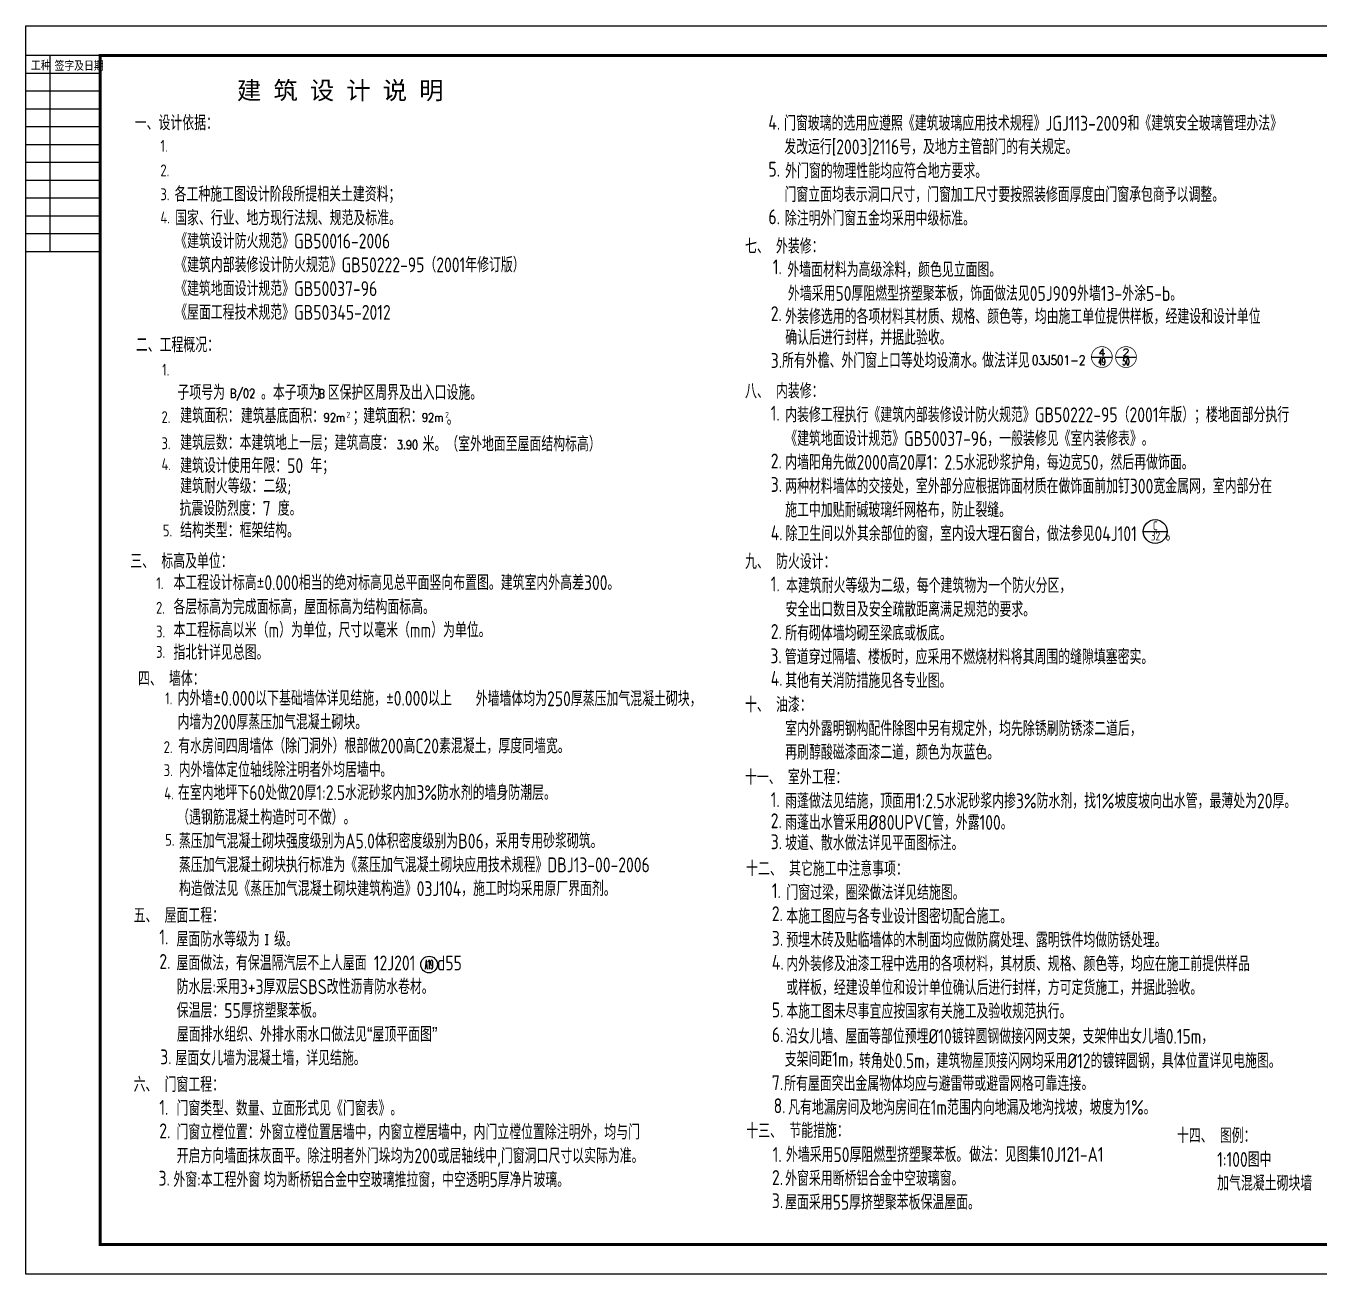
# Model space of a CAD drawing. Extents: x 575917 to 733065, y -270021 to -228021.
# Drawn here: x 575917 to 619447, y -270021 to -228021 of the extents above; entities that cross this region are included whole.
import ezdxf
from ezdxf.enums import TextEntityAlignment as Align

# ---------------------------------------------------------------- set-up
doc = ezdxf.new("R2010")
doc.units = 0
doc.header["$LTSCALE"] = 1000
doc.header["$MEASUREMENT"] = 0
doc.layers.get('0').update_dxf_attribs({"linetype": 'CONTINUOUS'})
for name, color, linetype in [('AXIS_TEXT', 3, 'CONTINUOUS'), ('LEVL', 3, 'CONTINUOUS'), ('PUB_DWGN', 7, 'CONTINUOUS'), ('PUB_TEXT', 7, 'CONTINUOUS'), ('PUB_TITLE', 4, 'CONTINUOUS')]:
    doc.layers.add(name, color=color, linetype=linetype)
doc.styles.add('-HZTXTSIMPLEX', font='SIMPLEX.shx', dxfattribs={"bigfont": 'HZTXT.shx'})
doc.styles.add('-宋体', font='SimSun.ttf', dxfattribs={"width": 0.8})
doc.styles.add('_HZTXT', font='txt.shx', dxfattribs={"width": 0.8, "bigfont": 'HZTXT.shx'})
doc.styles.add('COMP', font='COMPLEX.shx', dxfattribs={"bigfont": 'hztxt'})
doc.styles.add('COMPLEX', font='COMPLEX.shx')
doc.styles.add('dim_font', font='SIMPLEX.shx', dxfattribs={"width": 0.8})
doc.styles.add('Hztxt', font='tssdeng.shx', dxfattribs={"width": 0.7, "bigfont": 'hztxt.shx'})
doc.styles.add('OCHINESE', font='TXT', dxfattribs={"width": 0.7, "height": 200, "bigfont": 'OCHINESE'})

# ---------------------------------------------------------------- blocks, each defined once
blk = doc.blocks.new('_index2')
blk.add_line((-0.5, 0), (0.5, 0))
at = {"const_width": 0.035}
blk.add_lwpolyline([(-0.5, 0, 1), (0.5, 0, 1)], format="xyb", close=True, dxfattribs=at)
at = {"layer": 'PUB_DWGN', "style": 'COMP'}
for tag, width, p, p2 in [('1', 2.333333, (-0.17, 0.05), (0.17, 0.05)), ('-', 1.166667, (-0.17, -0.39), (0.17, -0.39))]:
    blk.add_attdef(tag, text='', height=0.34, dxfattribs=dict(at, width=width)).set_placement(p, p2, align=Align.FIT)
blk = doc.blocks.new('_axiso')
blk.add_circle((0, 0), 0.5)
at = {"layer": 'AXIS_TEXT', "style": 'COMPLEX', "width": 1.041667}
blk.add_attdef('A', text='', height=0.56, dxfattribs=at).set_placement((-0.25, -0.28), (0.25, -0.28), align=Align.FIT)

msp = doc.modelspace()

# ---------------------------------------------------------------- linework, layer by layer
at = {"layer": 'PUB_TEXT'}
for p, q in [((613528.9, -245035.5), (614328.9, -245035.5)), ((613528.9, -245035.5), (614328.9, -245035.5)), ((583973.6, -258589.7, -1394848.9), (584074.6, -258589.7, -1394848.9)), ((583973.6, -258589.7, -1394848.9), (584074.6, -258589.7, -1394848.9)), ((583973.6, -258930.6, -1394848.9), (584074.6, -258930.6, -1394848.9)), ((583973.6, -258930.6, -1394848.9), (584074.6, -258930.6, -1394848.9)), ((584024.1, -258589.7, -1394848.9), (584024.1, -258930.6, -1394848.9)), ((584024.1, -258589.7, -1394848.9), (584024.1, -258930.6, -1394848.9))]:
    msp.add_line(p, q, dxfattribs=at)
msp.add_circle((613928.9, -245035.5), 400, dxfattribs=at)
msp.add_circle((613928.9, -245035.5), 400, dxfattribs=at)
at = {"layer": 'PUB_TITLE'}
for p, q in [((578417, -229021.2), (575917, -229021.2)), ((578417, -229021.2), (575917, -229021.2)), ((576734.8, -235621.2), (576734.8, -229021.2)), ((576734.8, -235621.2), (576734.8, -229021.2)), ((578417, -229621.2), (575917, -229621.2)), ((578417, -229621.2), (575917, -229621.2)), ((578417, -230221.2), (575917, -230221.2)), ((578417, -230221.2), (575917, -230221.2)), ((578417, -230821.2), (575917, -230821.2)), ((578417, -230821.2), (575917, -230821.2)), ((578417, -231421.2), (575917, -231421.2)), ((578417, -231421.2), (575917, -231421.2)), ((578417, -232021.2), (575917, -232021.2)), ((578417, -232021.2), (575917, -232021.2)), ((578417, -232621.2), (575917, -232621.2)), ((578417, -232621.2), (575917, -232621.2)), ((578417, -233221.2), (575917, -233221.2)), ((578417, -233221.2), (575917, -233221.2)), ((578417, -233821.2), (575917, -233821.2)), ((578417, -233821.2), (575917, -233821.2)), ((578417, -234421.2), (575917, -234421.2)), ((578417, -234421.2), (575917, -234421.2)), ((578417, -235021.2), (575917, -235021.2)), ((578417, -235021.2), (575917, -235021.2)), ((578417, -235621.2), (575917, -235621.2)), ((578417, -235621.2), (575917, -235621.2))]:
    msp.add_line(p, q, dxfattribs=at)
msp.add_lwpolyline([(575917, -270021.2), (575917, -228021.2), (650217, -228021.2), (650217, -270021.2)], close=True, dxfattribs=at)
msp.add_lwpolyline([(575917, -270021.2), (575917, -228021.2), (650217, -228021.2), (650217, -270021.2)], close=True, dxfattribs=at)
at = {"layer": 'PUB_TITLE', "const_width": 100}
msp.add_lwpolyline([(578417, -269021.2), (649217, -269021.2), (649217, -229021.2), (578417, -229021.2)], close=True, dxfattribs=at)
msp.add_lwpolyline([(578417, -269021.2), (649217, -269021.2), (649217, -229021.2), (578417, -229021.2)], close=True, dxfattribs=at)

# ---------------------------------------------------------------- block references
at = {"layer": 'PUB_DWGN'}
ref = msp.add_blockref('_index2', (612133.8, -239164.6), dxfattribs=dict(at, xscale=700, yscale=700, zscale=700))
ref.add_attrib('1', '4', dxfattribs={"height": 238, "style": 'COMP', "width": 1.3125}).set_placement((612014.8, -239129.6), (612252.8, -239129.6), align=Align.FIT)
ref.add_attrib('-', '49', dxfattribs={"height": 238, "style": 'COMP', "width": 0.6}).set_placement((612014.8, -239437.6), (612252.8, -239437.6), align=Align.FIT)
ref = msp.add_blockref('_index2', (612133.8, -239164.6), dxfattribs=dict(at, xscale=700, yscale=700, zscale=700))
ref.add_attrib('1', '4', dxfattribs={"height": 238, "style": 'COMP', "width": 1.3125}).set_placement((612014.8, -239129.6), (612252.8, -239129.6), align=Align.FIT)
ref.add_attrib('-', '49', dxfattribs={"height": 238, "style": 'COMP', "width": 0.6}).set_placement((612014.8, -239437.6), (612252.8, -239437.6), align=Align.FIT)
ref = msp.add_blockref('_index2', (612946.6, -239164.6), dxfattribs=dict(at, xscale=700, yscale=700, zscale=700))
ref.add_attrib('1', '2', dxfattribs={"height": 238, "style": 'COMP', "width": 1.5}).set_placement((612827.6, -239129.6), (613065.6, -239129.6), align=Align.FIT)
ref.add_attrib('-', '50', dxfattribs={"height": 238, "style": 'COMP', "width": 0.617647}).set_placement((612827.6, -239437.6), (613065.6, -239437.6), align=Align.FIT)
ref = msp.add_blockref('_index2', (612946.6, -239164.6), dxfattribs=dict(at, xscale=700, yscale=700, zscale=700))
ref.add_attrib('1', '2', dxfattribs={"height": 238, "style": 'COMP', "width": 1.5}).set_placement((612827.6, -239129.6), (613065.6, -239129.6), align=Align.FIT)
ref.add_attrib('-', '50', dxfattribs={"height": 238, "style": 'COMP', "width": 0.617647}).set_placement((612827.6, -239437.6), (613065.6, -239437.6), align=Align.FIT)
at = {"layer": 'PUB_TEXT'}
ref = msp.add_blockref('_axiso', (589486.9, -259605.1, -1394848.9), dxfattribs=dict(at, xscale=560, yscale=560, zscale=560))
ref.add_attrib('A', 'A19', dxfattribs={"layer": 'AXIS_TEXT', "height": 313.6, "style": 'COMPLEX', "width": 0.375}).set_placement((589346.9, -259761.9, -1394848.9), (589626.9, -259761.9, -1394848.9), align=Align.FIT)
ref = msp.add_blockref('_axiso', (589486.9, -259605.1, -1394848.9), dxfattribs=dict(at, xscale=560, yscale=560, zscale=560))
ref.add_attrib('A', 'A19', dxfattribs={"layer": 'AXIS_TEXT', "height": 313.6, "style": 'COMPLEX', "width": 0.375}).set_placement((589346.9, -259761.9, -1394848.9), (589626.9, -259761.9, -1394848.9), align=Align.FIT)

# ---------------------------------------------------------------- texts
at = {"style": '-宋体'}
msp.add_text('建 筑 设 计 说 明', height=600, dxfattribs=at).set_placement((583022.6, -230492.6, 2789697.8))
msp.add_text('建 筑 设 计 说 明', height=600, dxfattribs=at).set_placement((583022.6, -230492.6, 2789697.8))
at = {"layer": 'LEVL', "color": 7, "style": 'dim_font', "width": 0.8}
for s, p in [('B/02', (582782.6, -240537.5)), ('B', (585765.2, -240547.8)), ('B', (585765.2, -240547.8)), ('92m', (585943.3, -241349.1)), ('92m', (589247.8, -241349.1)), ('3.90', (588402.3, -242263.6)), ('3.90', (588402.3, -242263.6))]:
    msp.add_text(s, height=300, dxfattribs=at).set_placement(p)
at = {"layer": 'PUB_TEXT', "width": 0.8}
for s, height, style, p in [('一、设计依据：', 500, 'Hztxt', (579581.3, -231534.8)), ('一、设计依据：', 500, 'Hztxt', (579581.3, -231534.8)), ('4. ', 500, 'Hztxt', (600907.7, -231517.5)), ('4. ', 500, 'Hztxt', (600907.7, -231517.5)), ('门窗玻璃的选用应遵照《建筑玻璃应用技术规程》JGJ113-2009和《建筑安全玻璃管理办法》', 500, 'Hztxt', (601436.2, -231549)), ('门窗玻璃的选用应遵照《建筑玻璃应用技术规程》JGJ113-2009和《建筑安全玻璃管理办法》', 500, 'Hztxt', (601436.2, -231549)), ('1.', 400, 'Hztxt', (580446.5, -232258.6)), ('1.', 400, 'Hztxt', (580446.5, -232258.6)), ('发改运行[2003]2116号，及地方主管部门的有关规定。', 500, 'Hztxt', (601445.3, -232341.7)), ('发改运行[2003]2116号，及地方主管部门的有关规定。', 500, 'Hztxt', (601445.3, -232341.7)), ('2.', 400, 'Hztxt', (580446.5, -233083.5)), ('2.', 400, 'Hztxt', (580446.5, -233083.5)), ('5. ', 500, 'Hztxt', (600911.1, -233093.5)), ('5. ', 500, 'Hztxt', (600911.1, -233093.5)), ('外门窗的物理性能均应符合地方要求。', 500, 'Hztxt', (601472.7, -233149)), ('外门窗的物理性能均应符合地方要求。', 500, 'Hztxt', (601472.7, -233149)), ('3.', 400, 'Hztxt', (580446.5, -233889.3)), ('3.', 400, 'Hztxt', (580446.5, -233889.3)), ('各工种施工图设计阶段所提相关土建资料；', 500, 'Hztxt', (580924.1, -233934.8)), ('各工种施工图设计阶段所提相关土建资料；', 500, 'Hztxt', (580924.1, -233934.8)), ('门窗立面均表示洞口尺寸，门窗加工尺寸要按照装修面厚度由门窗承包商予以调整。', 500, 'Hztxt', (601450.8, -233949)), ('门窗立面均表示洞口尺寸，门窗加工尺寸要按照装修面厚度由门窗承包商予以调整。', 500, 'Hztxt', (601450.8, -233949)), ('国家、行业、地方现行法规、规范及标准。', 500, 'Hztxt', (580942.6, -234734.8)), ('国家、行业、地方现行法规、规范及标准。', 500, 'Hztxt', (580942.6, -234734.8)), ('4.', 400, 'Hztxt', (580446.5, -234669.2)), ('4.', 400, 'Hztxt', (580446.5, -234669.2)), ('6. ', 500, 'Hztxt', (600911.1, -234697.2)), ('6. ', 500, 'Hztxt', (600911.1, -234697.2)), ('除注明外门窗五金均采用中级标准。', 500, 'Hztxt', (601463.9, -234749)), ('除注明外门窗五金均采用中级标准。', 500, 'Hztxt', (601463.9, -234749)), ('《建筑设计防火规范》GB50016-2006', 500, 'Hztxt', (580942.6, -235512)), ('《建筑设计防火规范》GB50016-2006', 500, 'Hztxt', (580942.6, -235512)), ('七、 外装修：', 500, 'Hztxt', (600122.9, -235685.5)), ('七、 外装修：', 500, 'Hztxt', (600122.9, -235685.5)), ('《建筑内部装修设计防火规范》GB50222-95（2001年修订版）', 500, 'Hztxt', (580942.6, -236312)), ('《建筑内部装修设计防火规范》GB50222-95（2001年修订版）', 500, 'Hztxt', (580942.6, -236312)), ('1.', 500, 'Hztxt', (601059.2, -236379.6)), ('1.', 500, 'Hztxt', (601059.2, -236379.6)), ('外墙面材料为高级涂料，颜色见立面图。', 500, 'Hztxt', (601547.1, -236476.1)), ('《建筑地面设计规范》GB50037-96', 500, 'Hztxt', (580942.6, -237112)), ('《建筑地面设计规范》GB50037-96', 500, 'Hztxt', (580942.6, -237112)), ('外墙采用50厚阻燃型挤塑聚苯板，饰面做法见05J909外墙13-外涂5-b。', 500, 'Hztxt', (601566.6, -237276.1)), ('《屋面工程技术规范》GB50345-2012', 500, 'Hztxt', (580942.6, -237912)), ('《屋面工程技术规范》GB50345-2012', 500, 'Hztxt', (580942.6, -237912)), ('2.', 500, 'Hztxt', (600988.2, -237954.1)), ('2.', 500, 'Hztxt', (600988.2, -237954.1)), ('外装修选用的各项材料其材质、规格、颜色等，均由施工单位提供样板，经建设和设计单位', 500, 'Hztxt', (601476, -238050.6)), ('外装修选用的各项材料其材质、规格、颜色等，均由施工单位提供样板，经建设和设计单位', 500, 'Hztxt', (601476, -238050.6)), ('二、工程概况：', 500, 'Hztxt', (579618.1, -239005.6)), ('二、工程概况：', 500, 'Hztxt', (579618.1, -239005.6)), ('确认后进行封样，并据此验收。', 500, 'Hztxt', (601476, -238758)), ('确认后进行封样，并据此验收。', 500, 'Hztxt', (601476, -238758)), ('3.所有外檐、外门窗上口等处均设滴水。', 500, 'Hztxt', (600988.2, -239531.7)), ('3.所有外檐、外门窗上口等处均设滴水。', 500, 'Hztxt', (600988.2, -239531.7)), ('做法详见', 500, '_HZTXT', (608103.7, -239526.8, 2354.2)), ('做法详见', 500, '_HZTXT', (608103.7, -239526.8, 2354.2)), ('1. ', 400, 'Hztxt', (580504.6, -239790.4)), ('1. ', 400, 'Hztxt', (580504.6, -239790.4)), ('03J501-2', 323.8, '-HZTXTSIMPLEX', (609780.3, -239430.8, 2354.2)), ('03J501-2', 323.8, '-HZTXTSIMPLEX', (609780.3, -239430.8, 2354.2)), ('子项号为     。本子项为             ', 500, 'Hztxt', (581019, -240605.6)), ('子项号为     。本子项为             ', 500, 'Hztxt', (581019, -240605.6)), ('区保护区周界及出入口设施。', 500, 'Hztxt', (586076.1, -240609)), ('八、 内装修：', 500, 'Hztxt', (600122.9, -240557.8)), ('八、 内装修：', 500, 'Hztxt', (600122.9, -240557.8)), ('2. ', 400, 'Hztxt', (580483.4, -241385.1)), ('2. ', 400, 'Hztxt', (580483.4, -241385.1)), ('建筑面积：', 500, 'Hztxt', (581111.4, -241385.1)), ('建筑面积：', 500, 'Hztxt', (581111.4, -241385.1)), ('建筑基底面积：', 500, 'Hztxt', (583154.1, -241394.7)), ('建筑基底面积：', 500, 'Hztxt', (583154.1, -241394.7)), ('；', 500, 'Hztxt', (586919.7, -241400.9)), ('；', 500, 'Hztxt', (586919.7, -241400.9)), ('建筑面积：', 500, 'Hztxt', (587270.4, -241394.7)), ('建筑面积：', 500, 'Hztxt', (587270.4, -241394.7)), ('1.', 500, 'Hztxt', (600988.2, -241305.2)), ('1.', 500, 'Hztxt', (600988.2, -241305.2)), ('内装修工程执行《建筑内部装修设计防火规范》GB50222-95（2001年版）；楼地面部分执行', 500, 'Hztxt', (601476, -241357.8)), ('内装修工程执行《建筑内部装修设计防火规范》GB50222-95（2001年版）；楼地面部分执行', 500, 'Hztxt', (601476, -241357.8)), ('。', 500, 'Hztxt', (590084, -241455.9)), ('。', 500, 'Hztxt', (590084, -241455.9)), ('3. ', 400, 'Hztxt', (580482.8, -242265.4)), ('3. ', 400, 'Hztxt', (580482.8, -242265.4)), ('建筑层数：本建筑地上一层；建筑高度：', 500, 'Hztxt', (581110.8, -242295.7)), ('建筑层数：本建筑地上一层；建筑高度：', 500, 'Hztxt', (581110.8, -242295.7)), ('米。（室外地面至屋面结构标高）', 500, 'Hztxt', (589268.1, -242339.6)), ('米。（室外地面至屋面结构标高）', 500, 'Hztxt', (589268.1, -242339.6)), ('《建筑地面设计规范》GB50037-96，一般装修见《室内装修表》。', 500, 'Hztxt', (601476, -242157.8)), ('《建筑地面设计规范》GB50037-96，一般装修见《室内装修表》。', 500, 'Hztxt', (601476, -242157.8)), ('2.', 500, 'Hztxt', (600988.2, -242912.9)), ('2.', 500, 'Hztxt', (600988.2, -242912.9)), ('内墙阳角先做2000高20厚1：2.5水泥砂浆护角，每边宽50，然后再做饰面。', 500, 'Hztxt', (601476, -242957.8)), ('内墙阳角先做2000高20厚1：2.5水泥砂浆护角，每边宽50，然后再做饰面。', 500, 'Hztxt', (601476, -242957.8)), ('4. ', 400, 'Hztxt', (580482.8, -242970.7)), ('4. ', 400, 'Hztxt', (580482.8, -242970.7)), ('建筑设计使用年限：50 年；', 500, 'Hztxt', (581110.8, -243068.2)), ('建筑设计使用年限：50 年；', 500, 'Hztxt', (581110.8, -243068.2)), ('建筑耐火等级：二级;', 500, 'Hztxt', (581110.8, -243753.4)), ('建筑耐火等级：二级;', 500, 'Hztxt', (581110.8, -243753.4)), ('3.', 500, 'Hztxt', (600988.2, -243702.8)), ('3.', 500, 'Hztxt', (600988.2, -243702.8)), ('两种材料墙体的交接处，室外部分应根据饰面材质在做饰面前加钉300宽金属网，室内部分在', 500, 'Hztxt', (601476, -243757.8)), ('两种材料墙体的交接处，室外部分应根据饰面材质在做饰面前加钉300宽金属网，室内部分在', 500, 'Hztxt', (601476, -243757.8)), ('抗震设防烈度：7 度。', 500, 'Hztxt', (581088, -244506)), ('抗震设防烈度：7 度。', 500, 'Hztxt', (581088, -244506)), ('施工中加贴耐碱玻璃纤网格布，防止裂缝。', 500, 'Hztxt', (601476, -244557.8)), ('施工中加贴耐碱玻璃纤网格布，防止裂缝。', 500, 'Hztxt', (601476, -244557.8)), ('5. ', 400, 'Hztxt', (580527.6, -245200.8)), ('5. ', 400, 'Hztxt', (580527.6, -245200.8)), ('结构类型：框架结构。', 500, 'Hztxt', (581110.8, -245245.3)), ('结构类型：框架结构。', 500, 'Hztxt', (581110.8, -245245.3)), ('4.', 500, 'Hztxt', (600988.2, -245328.8)), ('4.', 500, 'Hztxt', (600988.2, -245328.8)), ('除卫生间以外其余部位的窗，室内设大理石窗台，做法参见04J101    。', 500, 'Hztxt', (601487.2, -245357.8)), ('除卫生间以外其余部位的窗，室内设大理石窗台，做法参见04J101    。', 500, 'Hztxt', (601487.2, -245357.8)), ('32', 300, 'Hztxt', (613778.8, -245336.5)), ('C', 300, 'Hztxt', (613850.1, -244993.3)), ('C', 300, 'Hztxt', (613850.1, -244993.3)), ('三、 标高及单位：', 500, 'Hztxt', (579434.1, -246281.4)), ('三、 标高及单位：', 500, 'Hztxt', (579434.1, -246281.4)), ('九、 防火设计：', 500, 'Hztxt', (600122.9, -246296.3)), ('九、 防火设计：', 500, 'Hztxt', (600122.9, -246296.3)), ('1. ', 400, 'Hztxt', (580306.2, -246971.7)), ('1. ', 400, 'Hztxt', (580306.2, -246971.7)), ('本工程设计标高%%p0.000相当的绝对标高见总平面竖向布置图。建筑室内外高差300。', 500, 'Hztxt', (580884.1, -247006)), ('本工程设计标高%%p0.000相当的绝对标高见总平面竖向布置图。建筑室内外高差300。', 500, 'Hztxt', (580884.1, -247006)), ('1.', 500, 'Hztxt', (600989.4, -247048.6)), ('1.', 500, 'Hztxt', (600989.4, -247048.6)), ('本建筑耐火等级为二级，每个建筑物为一个防火分区，', 500, 'Hztxt', (601504.5, -247104.1)), ('本建筑耐火等级为二级，每个建筑物为一个防火分区，', 500, 'Hztxt', (601504.5, -247104.1)), ('2. ', 400, 'Hztxt', (580299.3, -247799.7)), ('2. ', 400, 'Hztxt', (580299.3, -247799.7)), ('各层标高为完成面标高，屋面标高为结构面标高。', 500, 'Hztxt', (580884.1, -247822.4)), ('各层标高为完成面标高，屋面标高为结构面标高。', 500, 'Hztxt', (580884.1, -247822.4)), ('安全出口数目及安全疏散距离满足规范的要求。', 500, 'Hztxt', (601487.3, -247905)), ('安全出口数目及安全疏散距离满足规范的要求。', 500, 'Hztxt', (601487.3, -247905)), ('本工程标高以米（m）为单位，尺寸以毫米（mm）为单位。', 500, 'Hztxt', (580884.1, -248599.7)), ('本工程标高以米（m）为单位，尺寸以毫米（mm）为单位。', 500, 'Hztxt', (580884.1, -248599.7)), ('3. ', 400, 'Hztxt', (580301.4, -248599.7)), ('3. ', 400, 'Hztxt', (580301.4, -248599.7)), ('2.', 500, 'Hztxt', (600988.2, -248648.5)), ('2.', 500, 'Hztxt', (600988.2, -248648.5)), ('所有砌体墙均砌至梁底或板底。', 500, 'Hztxt', (601476, -248704.1)), ('所有砌体墙均砌至梁底或板底。', 500, 'Hztxt', (601476, -248704.1)), ('3. ', 400, 'Hztxt', (580301.4, -249286.4)), ('3. ', 400, 'Hztxt', (580301.4, -249286.4)), ('指北针详见总图。', 500, 'Hztxt', (580884.1, -249353.7)), ('指北针详见总图。', 500, 'Hztxt', (580884.1, -249353.7)), ('3.', 500, 'Hztxt', (600976.9, -249468.1)), ('3.', 500, 'Hztxt', (600976.9, -249468.1)), ('管道穿过隔墙、楼板时，应采用不燃烧材料将其周围的缝隙填塞密实。', 500, 'Hztxt', (601464.7, -249504.1)), ('管道穿过隔墙、楼板时，应采用不燃烧材料将其周围的缝隙填塞密实。', 500, 'Hztxt', (601464.7, -249504.1)), ('四、 墙体：', 500, 'Hztxt', (579691.7, -250235)), ('四、 墙体：', 500, 'Hztxt', (579691.7, -250235)), ('4.', 500, 'Hztxt', (600988.2, -250227.9)), ('4.', 500, 'Hztxt', (600988.2, -250227.9)), ('其他有关消防措施见各专业图。', 500, 'Hztxt', (601476, -250304.1)), ('其他有关消防措施见各专业图。', 500, 'Hztxt', (601476, -250304.1)), ('1. ', 400, 'Hztxt', (580605.8, -250848, -1394848.9)), ('1. ', 400, 'Hztxt', (580605.8, -250848, -1394848.9)), ('内外墙%%p0.000以下基础墙体详见结施，%%p0.000以上', 500, 'Hztxt', (581021.2, -250895.7)), ('内外墙%%p0.000以下基础墙体详见结施，%%p0.000以上', 500, 'Hztxt', (581021.2, -250895.7)), ('外墙墙体均为250厚蒸压加气混凝土砌块，', 500, 'Hztxt', (591060, -250912)), ('外墙墙体均为250厚蒸压加气混凝土砌块，', 500, 'Hztxt', (591060, -250912)), ('十、 油漆：', 500, 'Hztxt', (600122.9, -251114.2)), ('十、 油漆：', 500, 'Hztxt', (600122.9, -251114.2)), ('内墙为200厚蒸压加气混凝土砌块。', 500, 'Hztxt', (581021.2, -251695.7)), ('内墙为200厚蒸压加气混凝土砌块。', 500, 'Hztxt', (581021.2, -251695.7)), ('室内外露明钢构配件除图中另有规定外，均先除锈刷防锈漆二道后，', 500, 'Hztxt', (601476, -251914.2)), ('室内外露明钢构配件除图中另有规定外，均先除锈刷防锈漆二道后，', 500, 'Hztxt', (601476, -251914.2)), ('有水房间四周墙体（除门洞外）根部做200高C20素混凝土，厚度同墙宽。                         ', 500, 'Hztxt', (581043.3, -252500.5)), ('有水房间四周墙体（除门洞外）根部做200高C20素混凝土，厚度同墙宽。                         ', 500, 'Hztxt', (581043.3, -252500.5)), ('2. ', 400, 'Hztxt', (580557, -252488.4)), ('2. ', 400, 'Hztxt', (580557, -252488.4)), ('再刷醇酸磁漆面漆二道，颜色为灰蓝色。', 500, 'Hztxt', (601476, -252714.2)), ('3. ', 400, 'Hztxt', (580557, -253265.2)), ('3. ', 400, 'Hztxt', (580557, -253265.2)), ('内外墙体定位轴线除注明者外均居墙中', 500, 'Hztxt', (581060.6, -253300.5)), ('内外墙体定位轴线除注明者外均居墙中', 500, 'Hztxt', (581060.6, -253300.5)), ('。', 500, 'Hztxt', (587848.9, -253300.5)), ('。', 500, 'Hztxt', (587848.9, -253300.5)), ('十一、 室外工程：', 500, 'Hztxt', (600122.9, -253550.6)), ('十一、 室外工程：', 500, 'Hztxt', (600122.9, -253550.6)), ('4. ', 400, 'Hztxt', (580574.6, -254045.8)), ('4. ', 400, 'Hztxt', (580574.6, -254045.8)), ('在室内地坪下60处做20厚1:2.5水泥砂浆内加3%%%防水剂的墙身防潮层。', 500, 'Hztxt', (581035.4, -254070.1, -1394848.9)), ('在室内地坪下60处做20厚1:2.5水泥砂浆内加3%%%防水剂的墙身防潮层。', 500, 'Hztxt', (581035.4, -254070.1, -1394848.9)), ('1.', 500, 'Hztxt', (600988.2, -254304.7)), ('1.', 500, 'Hztxt', (600988.2, -254304.7)), ('雨蓬做法见结施，顶面用1:2.5水泥砂浆内掺3%防水剂，找1%坡度坡向出水管，最薄处为20厚。', 500, 'Hztxt', (601476, -254350.6)), ('雨蓬做法见结施，顶面用1:2.5水泥砂浆内掺3%防水剂，找1%坡度坡向出水管，最薄处为20厚。', 500, 'Hztxt', (601476, -254350.6)), ('（遇钢筋混凝土构造时可不做）。', 500, 'Hztxt', (581010.2, -254900.5)), ('（遇钢筋混凝土构造时可不做）。', 500, 'Hztxt', (581010.2, -254900.5)), ('2.', 500, 'Hztxt', (600988.2, -255017.4)), ('2.', 500, 'Hztxt', (600988.2, -255017.4)), ('雨蓬出水管采用%%c80UPVC管，外露100。', 500, 'Hztxt', (601476, -255073.5)), ('雨蓬出水管采用%%c80UPVC管，外露100。', 500, 'Hztxt', (601476, -255073.5)), ('5. ', 400, 'Hztxt', (580607.4, -255609.9, -2789697.8)), ('5. ', 400, 'Hztxt', (580607.4, -255609.9, -2789697.8)), ('蒸压加气混凝土砌块强度级别为A5.0体积密度级别为B06，采用专用砂浆砌筑。', 500, 'Hztxt', (581070.2, -255700.5)), ('蒸压加气混凝土砌块强度级别为A5.0体积密度级别为B06，采用专用砂浆砌筑。', 500, 'Hztxt', (581070.2, -255700.5)), ('3.', 500, 'Hztxt', (600988.2, -255724.5)), ('3.', 500, 'Hztxt', (600988.2, -255724.5)), ('坡道、散水做法详见平面图标注。', 500, 'Hztxt', (601476, -255763.4)), ('坡道、散水做法详见平面图标注。', 500, 'Hztxt', (601476, -255763.4)), ('蒸压加气混凝土砌块执行标准为《蒸压加气混凝土砌块应用技术规程》DBJ13-00-2006', 500, 'Hztxt', (581070.2, -256500.5)), ('蒸压加气混凝土砌块执行标准为《蒸压加气混凝土砌块应用技术规程》DBJ13-00-2006', 500, 'Hztxt', (581070.2, -256500.5)), ('十二、 其它施工中注意事项：', 500, 'Hztxt', (600161, -256630.4)), ('十二、 其它施工中注意事项：', 500, 'Hztxt', (600161, -256630.4)), ('构造做法见《蒸压加气混凝土砌块建筑构造》03J104，施工时均采用原厂界面剂。', 500, 'Hztxt', (581070.2, -257300.5)), ('构造做法见《蒸压加气混凝土砌块建筑构造》03J104，施工时均采用原厂界面剂。', 500, 'Hztxt', (581070.2, -257300.5)), ('1.', 500, 'Hztxt', (601026.3, -257369.2)), ('1.', 500, 'Hztxt', (601026.3, -257369.2)), ('门窗过梁，圈梁做法详见结施图。', 500, 'Hztxt', (601514.1, -257430.4)), ('门窗过梁，圈梁做法详见结施图。', 500, 'Hztxt', (601514.1, -257430.4)), ('五、 屋面工程：', 500, 'Hztxt', (579544.5, -258201.8)), ('五、 屋面工程：', 500, 'Hztxt', (579544.5, -258201.8)), ('2.', 500, 'Hztxt', (601026.3, -258144.7)), ('2.', 500, 'Hztxt', (601026.3, -258144.7)), ('本施工图应与各专业设计图密切配合施工。', 500, 'Hztxt', (601514.1, -258230.4)), ('本施工图应与各专业设计图密切配合施工。', 500, 'Hztxt', (601514.1, -258230.4)), ('1. ', 500, 'Hztxt', (580409.7, -258928.8)), ('1. ', 500, 'Hztxt', (580409.7, -258928.8)), ('屋面防水等级为  级。', 500, 'Hztxt', (580987.7, -259001.8)), ('屋面防水等级为  级。', 500, 'Hztxt', (580987.7, -259001.8)), ('3.', 500, 'Hztxt', (601026.3, -258973)), ('3.', 500, 'Hztxt', (601026.3, -258973)), ('预埋木砖及贴临墙体的木制面均应做防腐处理、露明铁件均做防锈处理。', 500, 'Hztxt', (601514.1, -259030.4)), ('预埋木砖及贴临墙体的木制面均应做防腐处理、露明铁件均做防锈处理。', 500, 'Hztxt', (601514.1, -259030.4)), ('2. ', 500, 'Hztxt', (580409.7, -259750.7)), ('2. ', 500, 'Hztxt', (580409.7, -259750.7)), ('屋面做法，有保温隔汽层不上人屋面 12J201   d55', 500, 'Hztxt', (580987.7, -259801.8)), ('屋面做法，有保温隔汽层不上人屋面 12J201   d55', 500, 'Hztxt', (580987.7, -259801.8)), ('4.', 500, 'Hztxt', (601026.3, -259779.9)), ('4.', 500, 'Hztxt', (601026.3, -259779.9)), ('内外装修及油漆工程中选用的各项材料，其材质、规格、颜色等，均应在施工前提供样品', 500, 'Hztxt', (601514.1, -259830.4)), ('内外装修及油漆工程中选用的各项材料，其材质、规格、颜色等，均应在施工前提供样品', 500, 'Hztxt', (601514.1, -259830.4)), ('防水层:采用3+3厚双层SBS改性沥青防水卷材。', 500, 'Hztxt', (580996, -260601.8)), ('防水层:采用3+3厚双层SBS改性沥青防水卷材。', 500, 'Hztxt', (580996, -260601.8)), ('或样板，经建设单位和设计单位确认后进行封样，方可定货施工，并据此验收。', 500, 'Hztxt', (601514.1, -260630.4)), ('或样板，经建设单位和设计单位确认后进行封样，方可定货施工，并据此验收。', 500, 'Hztxt', (601514.1, -260630.4)), ('保温层：55厚挤塑聚苯板。', 500, 'Hztxt', (580995.4, -261401.8)), ('保温层：55厚挤塑聚苯板。', 500, 'Hztxt', (580995.4, -261401.8)), ('5.', 500, 'Hztxt', (601026.3, -261381.3)), ('5.', 500, 'Hztxt', (601026.3, -261381.3)), ('本施工图未尽事宜应按国家有关施工及验收规范执行。', 500, 'Hztxt', (601514.1, -261426.4)), ('本施工图未尽事宜应按国家有关施工及验收规范执行。', 500, 'Hztxt', (601514.1, -261426.4)), ('屋面排水组织、外排水雨水口做法见“屋顶平面图”', 500, 'Hztxt', (580998.6, -262201.8)), ('屋面排水组织、外排水雨水口做法见“屋顶平面图”', 500, 'Hztxt', (580998.6, -262201.8)), ('6.', 500, 'Hztxt', (601026.3, -262214.6)), ('6.', 500, 'Hztxt', (601026.3, -262214.6)), ('沿女儿墙、屋面等部位预埋%%C10镀锌圆钢做接闪网支架，支架伸出女儿墙0.15m，', 500, 'Hztxt', (601499.2, -262269.8)), ('沿女儿墙、屋面等部位预埋%%C10镀锌圆钢做接闪网支架，支架伸出女儿墙0.15m，', 500, 'Hztxt', (601499.2, -262269.8)), ('3. ', 500, 'Hztxt', (580439.2, -262961.9, -1394848.9)), ('3. ', 500, 'Hztxt', (580439.2, -262961.9, -1394848.9)), ('屋面女儿墙为混凝土墙，详见结施。', 500, 'Hztxt', (580953, -263001.8)), ('屋面女儿墙为混凝土墙，详见结施。', 500, 'Hztxt', (580953, -263001.8)), ('支架间距1m，', 500, 'Hztxt', (601459.8, -263042.7)), ('支架间距1m，', 500, 'Hztxt', (601459.8, -263042.7)), ('转角处0.5m，建筑物屋顶接闪网均采用%%c12的镀锌圆钢，具体位置详见电施图。', 500, 'Hztxt', (603960.4, -263093.9)), ('转角处0.5m，建筑物屋顶接闪网均采用%%c12的镀锌圆钢，具体位置详见电施图。', 500, 'Hztxt', (603960.4, -263093.9)), ('六、 门窗工程：', 500, 'Hztxt', (579543.1, -263891.9)), ('六、 门窗工程：', 500, 'Hztxt', (579543.1, -263891.9)), ('7.', 500, 'Hztxt', (601026.4, -263831.2)), ('7.', 500, 'Hztxt', (601026.4, -263831.2)), ('所有屋面突出金属物体均应与避雷带或避雷网格可靠连接', 500, 'Hztxt', (601440.3, -263861.2)), ('所有屋面突出金属物体均应与避雷带或避雷网格可靠连接', 500, 'Hztxt', (601440.3, -263861.2)), ('。', 500, 'Hztxt', (611451.5, -263837)), ('。', 500, 'Hztxt', (611451.5, -263837)), ('1. ', 500, 'Hztxt', (580408.3, -264663)), ('1. ', 500, 'Hztxt', (580408.3, -264663)), ('门窗类型、数量、立面形式见《门窗表》。', 500, 'Hztxt', (580986.3, -264691.9)), ('门窗类型、数量、立面形式见《门窗表》。', 500, 'Hztxt', (580986.3, -264691.9)), ('8.', 500, 'Hztxt', (601086.2, -264606.9)), ('8.', 500, 'Hztxt', (601086.2, -264606.9)), ('凡有地漏房间及地沟房间在1m范围内向地漏及地沟找坡，坡度为1%。', 500, 'Hztxt', (601574, -264661.2)), ('凡有地漏房间及地沟房间在1m范围内向地漏及地沟找坡，坡度为1%。', 500, 'Hztxt', (601574, -264661.2)), ('2. ', 500, 'Hztxt', (580408.3, -265450.9)), ('2. ', 500, 'Hztxt', (580408.3, -265450.9)), ('门窗立樘位置：外窗立樘位置居墙中，内窗立樘居墙中，内门立樘位置除注明外，均与门', 500, 'Hztxt', (580986.3, -265491.9)), ('门窗立樘位置：外窗立樘位置居墙中，内窗立樘居墙中，内门立樘位置除注明外，均与门', 500, 'Hztxt', (580986.3, -265491.9)), ('十三、 ', 500, 'Hztxt', (600165.2, -265452.7)), ('十三、 ', 500, 'Hztxt', (600165.2, -265452.7)), ('节能措施： ', 500, 'Hztxt', (601614.7, -265438.6)), ('节能措施： ', 500, 'Hztxt', (601614.7, -265438.6)), ('十四、 图例：', 500, 'Hztxt', (614662.2, -265614.2)), ('十四、 图例：', 500, 'Hztxt', (614662.2, -265614.2)), ('开启方向墙面抹灰面平。除注明者外门垛均为200或居轴线中,门窗洞口尺寸以实际为准。', 500, 'Hztxt', (580993.1, -266291.9)), ('开启方向墙面抹灰面平。除注明者外门垛均为200或居轴线中,门窗洞口尺寸以实际为准。', 500, 'Hztxt', (580993.1, -266291.9)), ('1.', 500, 'Hztxt', (601053.1, -266246.9)), ('1.', 500, 'Hztxt', (601053.1, -266246.9)), ('外墙采用50厚阻燃型挤塑聚苯板。', 500, 'Hztxt', (601500.9, -266252.7)), ('外墙采用50厚阻燃型挤塑聚苯板。', 500, 'Hztxt', (601500.9, -266252.7)), ('做法：见图集10J121-A1', 500, 'Hztxt', (607669.7, -266243.1)), ('1:100图中', 500, 'Hztxt', (616015.1, -266414.2)), ('1:100图中', 500, 'Hztxt', (616015.1, -266414.2)), ('3. ', 500, 'Hztxt', (580382.7, -267044.3)), ('3. ', 500, 'Hztxt', (580382.7, -267044.3)), ('外窗:本工程外窗', 500, 'Hztxt', (580881.3, -267093.3)), ('外窗:本工程外窗', 500, 'Hztxt', (580881.3, -267093.3)), ('均为断桥铝合金中空玻璃推拉窗，中空透明5厚净片玻璃。', 500, 'Hztxt', (583925.9, -267096.6)), ('均为断桥铝合金中空玻璃推拉窗，中空透明5厚净片玻璃。', 500, 'Hztxt', (583925.9, -267096.6)), ('2.', 500, 'Hztxt', (601030.4, -267021.6)), ('2.', 500, 'Hztxt', (601030.4, -267021.6)), ('外窗采用断桥铝合金中空玻璃窗。', 500, 'Hztxt', (601474.1, -267052.7)), ('外窗采用断桥铝合金中空玻璃窗。', 500, 'Hztxt', (601474.1, -267052.7)), ('加气混凝土砌块墙', 500, 'Hztxt', (616015.1, -267213.9)), ('加气混凝土砌块墙', 500, 'Hztxt', (616015.1, -267213.9)), ('3.', 500, 'Hztxt', (601026.5, -267803.2)), ('3.', 500, 'Hztxt', (601026.5, -267803.2)), ('屋面采用55厚挤塑聚苯板保温屋面。', 500, 'Hztxt', (601474.1, -267852.7)), ('屋面采用55厚挤塑聚苯板保温屋面。', 500, 'Hztxt', (601474.1, -267852.7))]:
    msp.add_text(s, height=height, dxfattribs=dict(at, style=style)).set_placement(p)
at = {"layer": 'PUB_TEXT', "style": 'Hztxt', "width": 0.8}
for p in [(586708.9, -241007.4), (590029.1, -241007.4), (590029.1, -241007.4)]:
    msp.add_text('2', height=200, dxfattribs=at).set_placement(p, align=Align.TOP_LEFT)
at = {"layer": 'PUB_TITLE', "style": 'OCHINESE'}
for s, p in [('工种', (576089.2, -229519.6)), ('工种', (576089.2, -229519.6)), ('签字及日期', (576884.4, -229529.9)), ('签字及日期', (576884.4, -229529.9))]:
    msp.add_text(s, height=300, dxfattribs=at).set_placement(p)

doc.saveas('drawing.dxf')
